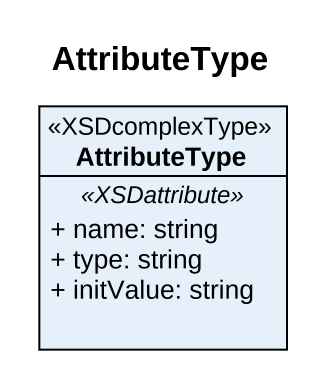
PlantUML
@startuml
title AttributeType
hide circle
hide empty members
skinparam classAttributeIconSize 0
class AttributeType <<XSDcomplexType>> {
  .. <<XSDattribute>> ..
  + name: string
  + type: string
  + initValue: string
}
@enduml
